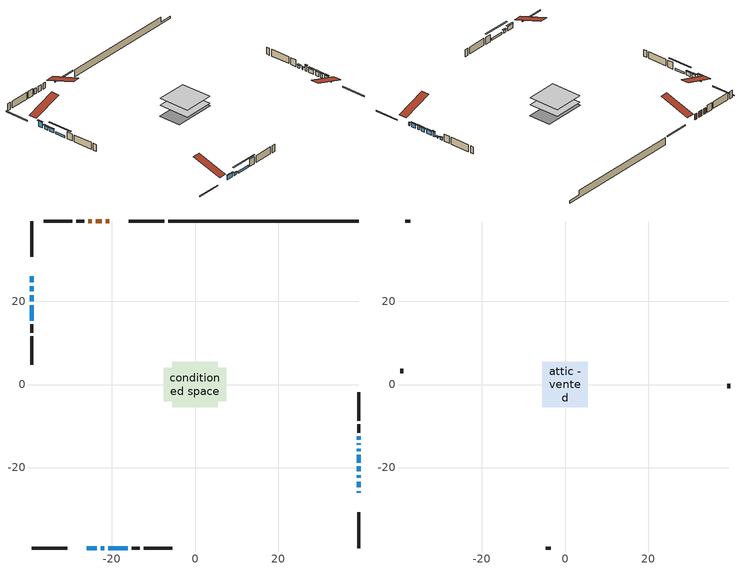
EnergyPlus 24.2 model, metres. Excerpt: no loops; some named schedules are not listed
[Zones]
conditioned space
 floor adiabatic (AdiabaticFloorConstruction): -5.45,-5.45 -5.45,5.45 5.45,5.45 5.45,-5.45 z1.83
 floor foundation (Slab1 construction): -7.49,-3.98 -7.49,3.98 7.49,3.98 7.49,-3.98 z-0.66
 wall outside (RimJoist1 construction): -7.41,39.36 -16.01,39.36 / -39.36,-39.36 -30.76,-39.36 / -39.36,39.36 -39.36,30.76 / 39.36,-39.36 39.36,-30.76 z1.83:2.13
 wall outside (AdiabaticWallConstruction 1): -20.66,39.36 -21.52,39.36 / -22.45,39.36 -23.93,39.36 / -24.86,39.36 -25.72,39.36 z1.83:3.86
 wall outside (AdiabaticWallConstruction): 39.36,-26.11 39.36,-25.7 z1.83:3.05; -39.36,26.11 -39.36,24.58 z1.83:3.86; -39.36,23.65 -39.36,22.43 / -39.36,21.51 -39.36,19.98 z1.83:3.15; -26.11,-39.36 -23.67,-39.36 / 39.36,-24.77 39.36,-23.4 / 39.36,-20.93 39.36,-19.71 / 39.36,-18.79 39.36,-16.95 z1.83:3.35; -22.74,-39.36 -21.82,-39.36 z1.83:2.75; -39.36,19.05 -39.36,15.39 z1.83:2.49; -20.9,-39.36 -16.17,-39.36 z1.83:2.59; 39.36,-22.47 39.36,-21.86 z1.83:3.36; 39.36,-16.03 39.36,-15.42 z1.83:3.66; 39.36,-14.49 39.36,-14.18 z1.83:2.44; 39.36,-13.26 39.36,-12.48 z1.83:2.7
 wall outside (Wall1 construction): -26.64,39.36 -28.6,39.36 / -15.24,-39.36 -13.28,-39.36 / -39.36,14.47 -39.36,12.51 / 39.36,-11.56 39.36,-9.6 z1.83:4.27
 wall outside (Wall2 construction): -29.53,39.36 -36.37,39.36 / -12.35,-39.36 -5.51,-39.36 / -39.36,11.58 -39.36,4.74 / 39.36,-8.67 39.36,-1.83 z1.83:4.27
 wall foundation (FoundationWall1 construction): -6.48,39.36,-0.66 -6.48,39.36,1.83 34.77,39.36,1.83 34.77,39.36,0.14 39.36,39.36,0.14 39.36,39.36,-0.66
 window (WindowConstruction 12): 39.36,-26.11 39.36,-25.7 z1.83:3.05
 window (WindowConstruction 7): -39.36,26.11 -39.36,24.58 z1.83:3.86
 window (WindowConstruction 8): -39.36,23.65 -39.36,22.43 z1.83:3.15
 window (WindowConstruction 9): -39.36,21.51 -39.36,19.98 z1.83:3.15
 window (WindowConstruction 10): -26.11,-39.36 -23.67,-39.36 z1.83:3.35
 window (WindowConstruction 11): -22.74,-39.36 -21.82,-39.36 z1.83:2.74
 window (WindowConstruction 13): -39.36,19.05 -39.36,15.4 z1.83:2.49
 window (WindowConstruction 14): -20.9,-39.36 -16.17,-39.36 z1.83:2.59
 window (WindowConstruction): 39.36,-24.77 39.36,-23.4 z1.83:3.35
 window (WindowConstruction 1): 39.36,-22.47 39.36,-21.86 z1.83:3.35
 window (WindowConstruction 2): 39.36,-20.93 39.36,-19.71 z1.83:3.35
 window (WindowConstruction 3): 39.36,-18.78 39.36,-16.96 z1.83:3.35
 window (WindowConstruction 4): 39.36,-16.03 39.36,-15.42 z1.83:3.66
 window (WindowConstruction 5): 39.36,-14.49 39.36,-14.18 z1.83:2.44
 window (WindowConstruction 6): 39.36,-13.25 39.36,-12.49 z1.83:2.7
 door (Door): -20.67,39.36 -21.52,39.36 z1.83:3.86
 door (Door 1): -22.45,39.36 -23.93,39.36 z1.83:3.86
 door (Door 2): -24.86,39.36 -25.71,39.36 z1.83:3.86
 ceiling adiabatic (AdiabaticFloorConstruction): 5.45,-5.45 5.45,5.45 -5.45,5.45 -5.45,-5.45 z1.83
attic - vented
 floor to conditioned space (Floor1 construction Reversed): -5.46,-5.46 -5.46,5.46 5.46,5.46 5.46,-5.46 z4.27
 wall outside (Wall3 construction): -37.3,39.36 -38.43,39.36 / -4.58,-39.36 -3.45,-39.36 / -39.36,3.81 -39.36,2.68 / 39.36,-0.9 39.36,0.23 z1.83:4.27
 roof outside (Roof1 construction): -19.74,39.36,4.27 -19.74,28.73,7.81 -16.94,28.73,7.81 -16.94,39.36,4.27; -27.04,-39.36,4.27 -27.04,-28.73,7.81 -29.84,-28.73,7.81 -29.84,-39.36,4.27; -39.36,27.04,4.27 -28.73,27.04,7.81 -28.73,29.84,7.81 -39.36,29.84,4.27; 39.36,-27.04,4.27 28.73,-27.04,7.81 28.73,-29.84,7.81 39.36,-29.84,4.27
shading: -39.36,24.38 -39.36,26.31 -39.77,26.31 -39.77,24.38 z4.06; -39.36,22.23 -39.36,23.85 -39.77,23.85 -39.77,22.23 z3.35; -39.36,19.78 -39.36,21.71 -39.77,21.71 -39.77,19.78 z3.35; -23.47,-39.36 -26.31,-39.36 -26.31,-39.77 -23.47,-39.77 z3.56; -21.62,-39.36 -22.94,-39.36 -22.94,-39.77 -21.62,-39.77 z2.95; -39.36,12.76 -39.36,21.69 -39.77,21.69 -39.77,12.76 z5.13; -13.53,-39.36 -23.54,-39.36 -23.54,-39.77 -13.53,-39.77 z5.23; 39.36,-23.2 39.36,-24.97 39.77,-24.97 39.77,-23.2 z3.56; 39.36,-21.66 39.36,-22.67 39.77,-22.67 39.77,-21.66 z3.56; 39.36,-19.51 39.36,-21.13 39.77,-21.13 39.77,-19.51 z3.56; 39.36,-16.75 39.36,-18.99 39.77,-18.99 39.77,-16.75 z3.56; 39.36,-15.22 39.36,-16.23 39.77,-16.23 39.77,-15.22 z3.86; 39.36,-13.98 39.36,-14.69 39.77,-14.69 39.77,-13.98 z2.64; 39.36,-12.28 39.36,-13.46 39.77,-13.46 39.77,-12.28 z2.9
[Building]
Building 1: Terrain=Suburbs
[Site:Location]
Quebec Intl AP_QC: Latitude {deg}=46.8; Longitude {deg}=-71.38; Time Zone {hr}=-5; Elevation {m}=74; Keep Site Location Information=Yes
[Site:GroundTemperature:Shallow]
0.0108218, -2.24938, -2.43038, -1.3578, 2.94801, 7.23376, 10.9493, 13.303, 13.5029, 11.5886, 7.96783, 3.81355
[Site:WaterMainsTemperature]
Calculation Method=Schedule; Temperature Schedule=mains temperature schedule
[Material] Roughness=Rough; Thermal Absorptance=0.9
Name | Thickness {m} | Conductivity {W/m-K} | Density {kg/m3} | Specific Heat {J/kg-K} | Solar Absorptance | Visible Absorptance
asphalt or fiberglass shingles | 0.00635 | 0.162714 | 1121.4 | 1465.45 | 0.4 | 0.4
ceiling loosefill ins | 0.338667 | 0.0480833 | 16.02 | 1046.75 | 0.7 | 0.7
ceiling stud and cavity | 0.1397 | 0.192099 | 65.682 | 1177.47 | 0.7 | 0.7
concrete 4.0 in. | 0.1016 | 1.803125 | 2242.8 | 837.4 | 0.7 | 0.7
concrete 8.0 in. | 0.2032 | 1.803125 | 2242.8 | 837.4 | 0.7 | 0.7
door material | 0.04445 | 0.0451087 | 512.64 | 1214.23 | 0.7 | 0.7
floor covering | 0.0127 | 0.0433444 | 54.468 | 1339.84 | 0.6 | 0.6
floor rigid ins; wall rigid ins 1 | 0.512978 | 0.029427 | 32.04 | 1214.23 | 0.7 | 0.7
floor stud and cavity | 0.1397 | 1.75129 | 37.0049 | 1207.88 | 0.7 | 0.7
furniture material conditioned space 1 | 0.1524 | 0.115458 | 640.8 | 1214.23 | 0.6 | 0.6
gypsum board | 0.0127 | 0.160291 | 801 | 837.4 | 0.6 | 0.6
osb sheathing 0.5 in. | 0.0127 | 0.115458 | 512.64 | 1214.23 | 0.7 | 0.7
osb sheathing 0.75 in. | 0.01905 | 0.115458 | 512.64 | 1214.23 | 0.7 | 0.7
rim joist stud and cavity | 0.0508 | 0.103237 | 50.32683 | 1063.81 | 0.6 | 0.6
wall rigid ins | 0.051816 | 0.029427 | 32.04 | 1214.23 | 0.7 | 0.7
wall stud and cavity | 0.1397 | 0.205543 | 139.0536 | 1170.24 | 0.7 | 0.7
wall stud and cavity 1 | 0.1397 | 0.16529 | 139.0536 | 1170.24 | 0.7 | 0.7
wall stud and cavity 2 | 0.0889 | 6.1454 | 50.32683 | 1063.81 | 0.6 | 0.6
wall stud and cavity 3 | 0.0889 | 0.380278 | 52.3479 | 1209.89 | 0.7 | 0.7
wall stud and cavity 4 | 0.0889 | 0.391764 | 83.0341 | 1211.67 | 0.7 | 0.7
wood siding | 0.0254 | 0.102417 | 544.68 | 1172.36 | 0.4 | 0.4
wood siding 1 | 0.00254 | 0.102417 | 544.68 | 1172.36 | 0.4 | 0.4
wood siding 2; wood siding 3; wood siding 4 | 0.0254 | 0.102417 | 544.68 | 1172.36 | 0.7 | 0.7
[WindowMaterial:SimpleGlazingSystem]
Name | U-Factor {W/m2-K} | Solar Heat Gain Coefficient
WindowMaterial | 2.739635 | 0.47
WindowMaterial 1 | 2.918492 | 0.45
WindowMaterial 10 | 2.44779 | 0.47
WindowMaterial 11 | 3.45279 | 0.45
WindowMaterial 12 | 6.82098 | 0.71
WindowMaterial 13 | 3.96665 | 0.43
WindowMaterial 14 | 3.55216 | 0.44
WindowMaterial 2 | 3.5726 | 0.44
WindowMaterial 3 | 2.57327 | 0.47
WindowMaterial 4 | 2.85717 | 0.45
WindowMaterial 5 | 4.41294 | 0.39
WindowMaterial 6 | 2.99458 | 0.45
WindowMaterial 7 | 3.21432 | 0.45
WindowMaterial 8 | 2.91338 | 0.46
WindowMaterial 9 | 3.35797 | 0.45
[Construction]
AdiabaticFloorConstruction: floor stud and cavity, floor rigid ins, osb sheathing 0.75 in., floor covering
AdiabaticWallConstruction: wood siding 3, wall rigid ins 1, wall stud and cavity 3, gypsum board
AdiabaticWallConstruction 1: wood siding 4, wall rigid ins 1, wall stud and cavity 3, gypsum board
Door; Door 1; Door 2: door material
Floor1 construction Reversed: gypsum board, ceiling stud and cavity, ceiling loosefill ins
FoundationWall1 construction: concrete 8.0 in.
furniture construction conditioned space 1: furniture material conditioned space 1
PartitionWallConstruction: gypsum board, wall stud and cavity 4, gypsum board
RimJoist1 construction: wood siding 2, rim joist stud and cavity
Roof1 construction: asphalt or fiberglass shingles
Slab1 construction: concrete 4.0 in.
Wall1 construction: wood siding, wall rigid ins, osb sheathing 0.5 in., wall stud and cavity, gypsum board
Wall2 construction: wood siding, wall rigid ins, osb sheathing 0.5 in., wall stud and cavity 1, gypsum board
Wall3 construction: wood siding 1, wall stud and cavity 2
WindowConstruction: WindowMaterial
WindowConstruction 1: WindowMaterial 1
WindowConstruction 10: WindowMaterial 10
WindowConstruction 11: WindowMaterial 11
WindowConstruction 12: WindowMaterial 12
WindowConstruction 13: WindowMaterial 13
WindowConstruction 14: WindowMaterial 14
WindowConstruction 2: WindowMaterial 2
WindowConstruction 3: WindowMaterial 3
WindowConstruction 4: WindowMaterial 4
WindowConstruction 5: WindowMaterial 5
WindowConstruction 6: WindowMaterial 6
WindowConstruction 7: WindowMaterial 7
WindowConstruction 8: WindowMaterial 8
WindowConstruction 9: WindowMaterial 9
[Zone] Multiplier=1; Part of Total Floor Area=Yes
Name | Volume {m3}
attic - vented | 68.4437
conditioned space | 614
[Space]
Name | Zone | Volume {m3}
attic - vented 1 | attic - vented | 68.4437
conditioned space 1 | conditioned space | 614
[ZoneInfiltration:EffectiveLeakageArea]
infil attic - vented 1: Zone or Space=attic - vented 1; Schedule=Always On Discrete; Effective Air Leakage Area {cm2}=4394.95; Stack Coefficient=0.000415877; Wind Coefficient=1.37785e-05
[ZoneMixing]
whole house fan mix: Zone or Space=attic - vented; Schedule=Always On Continuous; Design Flow Rate Calculation Method=Flow/Zone; Design Flow Rate {m3/s}=0; Source Zone or Space=conditioned space
[SurfaceProperty:ExposedFoundationPerimeter]
Slab1: Exposed Perimeter Calculation Method=TotalExposedPerimeter; Total Exposed Perimeter {m}=45.843
[InternalMass] Zone or ZoneList=conditioned space; Space or SpaceList=conditioned space 1
Name | Construction | Surface Area {m2}
furniture mass conditioned space 1 | furniture construction conditioned space 1 | 95.2122
partition wall mass | PartitionWallConstruction | 238.03
[Lights]
interior lighting: Zone or ZoneList or Space or SpaceList=conditioned space 1; Schedule=interior lighting schedule; Design Level Calculation Method=LightingLevel; Lighting Level {W}=343.2; Return Air Fraction=0; Fraction Radiant=0.6; Fraction Visible=0.2; Fraction Replaceable=1
[People]
occupants: Zone or ZoneList or Space or SpaceList=conditioned space 1; Number of People Schedule=occupants schedule; Number of People Calculation Method=People; Number of People=3; Fraction Radiant=0.314171; Sensible Heat Fraction=0.56303; Activity Level Schedule=occupants activity schedule; Carbon Dioxide Generation Rate {m3/s-W}=0; Enable ASHRAE 55 Comfort Warnings=No; Mean Radiant Temperature Calculation Type=EnclosureAveraged
[ElectricEquipment] Zone or ZoneList or Space or SpaceList=conditioned space 1; Design Level Calculation Method=EquipmentLevel
Name | Schedule | Design Level {W} | Fraction Latent | Fraction Radiant | Fraction Lost
clothes dryer | clothes dryer schedule | 140.772 | 0.015 | 0.081 | 0.85
clothes washer | clothes washer schedule | 32.1985 | 0.03 | 0.162 | 0.7
cooking range | cooking range schedule | 215.147 | 0.08 | 0.432 | 0.2
dishwasher | dishwasher schedule | 66.8632 | 0.3 | 0.18 | 0.4
fridge | fridge schedule | 72.9452 | 0 | 0.6 | 0
mech vent house fan | mech vent house fan schedule | 0 | 0 | 0 | 1
mech vent house fan cfis | mech vent house fan cfis schedule | 0 | 0 | 0 | 0
mech vent range fan 0 | mech vent range fan 0 schedule | 57 | 0 | 0 | 1
misc plug loads | misc plug loads schedule | 494.7 | 0.045 | 0.513 | 0.1
whole house fan | Always On Discrete | 0 | 0 | 0 | 1
[OtherEquipment] Zone or ZoneList or Space or SpaceList=conditioned space 1; Design Level Calculation Method=EquipmentLevel
Name | Fuel Type | Schedule | Design Level {W} | Fraction Latent | Fraction Radiant | Fraction Lost
clothes dryer 1 | Electricity | clothes dryer schedule | 0 | 0.015 | 0.081 | 0.85
cooking range 1 | Electricity | cooking range schedule | 0 | 0.08 | 0.432 | 0.2
general water use latent | None | general water use schedule | 62.594 | 1 | 0 | 0
general water use sensible | None | general water use schedule | -61.6891 | 0 | 0.6 | 0
mech vent house fan latent load | None | Always On Discrete | 0 | 1 | 0 | 0
mech vent house fan sensible load | None | Always On Discrete | 0 | 0 | 0 | 0
water heater energy adjustment1 | Electricity | Always On Discrete | 0.01 | 0 | 0 | 1
[ZoneInfiltration:DesignFlowRate] Zone or ZoneList or Space or SpaceList=conditioned space 1; Schedule=Always On Discrete; Design Flow Rate Calculation Method=Flow/Zone; Design Flow Rate {m3/s}=0
infil flow; natural vent flow; whole house fan flow
[Foundation:Kiva]
Foundation Kiva 1: Initial Indoor Air Temperature {C}=18; Wall Height Above Grade {m}=1.82999; Wall Depth Below Slab {m}=0.2032
[Foundation:Kiva:Settings]
Soil Conductivity {W/m-K}=0.849921; Soil Density {kg/m3}=1842.3; Soil Specific Heat {J/kg-K}=418.7; Ground Solar Absorptivity=0.9; Ground Thermal Absorptivity=0.9; Ground Surface Roughness {m}=0.03; Far-Field Width {m}=40; Deep-Ground Boundary Condition=ZeroFlux; Deep-Ground Depth {m}=40; Minimum Cell Dimension {m}=0.2; Maximum Cell Growth Coefficient=3; Simulation Timestep=Timestep
[Exterior:Lights]
exterior lighting: Schedule=exterior lighting schedule; Design Level {W}=75.6
[Schedule:Constant]
Name | Hourly Value
Always On Continuous; mech vent house fan schedule; mech vent house fan cfis schedule; Always On Discrete | 1
occupants activity schedule | 117.228
fridge schedule | 0
[Schedule:Week:Daily]
interior lighting schedule Week Rule - Jan1-Jan27: interior lighting schedule day, interior lighting schedule day, interior lighting schedule day, interior lighting schedule day, interior lighting schedule day, interior lighting schedule day, interior lighting schedule day, interior lighting schedule default day, interior lighting schedule default day, interior lighting schedule default day, interior lighting schedule default day, interior lighting schedule default day
interior lighting schedule Week Rule - Jan28-Feb3: interior lighting schedule day, interior lighting schedule day, interior lighting schedule day, interior lighting schedule day, interior lighting schedule day 1, interior lighting schedule day 1, interior lighting schedule day 1, interior lighting schedule default day, interior lighting schedule default day, interior lighting schedule default day, interior lighting schedule default day, interior lighting schedule default day
interior lighting schedule Week Rule - Feb4-Feb24: interior lighting schedule day 1, interior lighting schedule day 1, interior lighting schedule day 1, interior lighting schedule day 1, interior lighting schedule day 1, interior lighting schedule day 1, interior lighting schedule day 1, interior lighting schedule default day, interior lighting schedule default day, interior lighting schedule default day, interior lighting schedule default day, interior lighting schedule default day
interior lighting schedule Week Rule - Feb25-Mar3: interior lighting schedule day 1, interior lighting schedule day 1, interior lighting schedule day 1, interior lighting schedule day 1, interior lighting schedule day 2, interior lighting schedule day 2, interior lighting schedule day 2, interior lighting schedule default day, interior lighting schedule default day, interior lighting schedule default day, interior lighting schedule default day, interior lighting schedule default day
interior lighting schedule Week Rule - Mar4-Mar31: interior lighting schedule day 2, interior lighting schedule day 2, interior lighting schedule day 2, interior lighting schedule day 2, interior lighting schedule day 2, interior lighting schedule day 2, interior lighting schedule day 2, interior lighting schedule default day, interior lighting schedule default day, interior lighting schedule default day, interior lighting schedule default day, interior lighting schedule default day
interior lighting schedule Week Rule - Apr1-Apr28: interior lighting schedule day 3, interior lighting schedule day 3, interior lighting schedule day 3, interior lighting schedule day 3, interior lighting schedule day 3, interior lighting schedule day 3, interior lighting schedule day 3, interior lighting schedule default day, interior lighting schedule default day, interior lighting schedule default day, interior lighting schedule default day, interior lighting schedule default day
interior lighting schedule Week Rule - Apr29-May5: interior lighting schedule day 3, interior lighting schedule day 3, interior lighting schedule day 4, interior lighting schedule day 4, interior lighting schedule day 4, interior lighting schedule day 4, interior lighting schedule day 4, interior lighting schedule default day, interior lighting schedule default day, interior lighting schedule default day, interior lighting schedule default day, interior lighting schedule default day
interior lighting schedule Week Rule - May6-May26: interior lighting schedule day 4, interior lighting schedule day 4, interior lighting schedule day 4, interior lighting schedule day 4, interior lighting schedule day 4, interior lighting schedule day 4, interior lighting schedule day 4, interior lighting schedule default day, interior lighting schedule default day, interior lighting schedule default day, interior lighting schedule default day, interior lighting schedule default day
interior lighting schedule Week Rule - May27-Jun2: interior lighting schedule day 4, interior lighting schedule day 4, interior lighting schedule day 4, interior lighting schedule day 4, interior lighting schedule day 4, interior lighting schedule day 5, interior lighting schedule day 5, interior lighting schedule default day, interior lighting schedule default day, interior lighting schedule default day, interior lighting schedule default day, interior lighting schedule default day
interior lighting schedule Week Rule - Jun3-Jun30: interior lighting schedule day 5, interior lighting schedule day 5, interior lighting schedule day 5, interior lighting schedule day 5, interior lighting schedule day 5, interior lighting schedule day 5, interior lighting schedule day 5, interior lighting schedule default day, interior lighting schedule default day, interior lighting schedule default day, interior lighting schedule default day, interior lighting schedule default day
interior lighting schedule Week Rule - Jul1-Jul28: interior lighting schedule day 6, interior lighting schedule day 6, interior lighting schedule day 6, interior lighting schedule day 6, interior lighting schedule day 6, interior lighting schedule day 6, interior lighting schedule day 6, interior lighting schedule default day, interior lighting schedule default day, interior lighting schedule default day, interior lighting schedule default day, interior lighting schedule default day
interior lighting schedule Week Rule - Jul29-Aug4: interior lighting schedule day 6, interior lighting schedule day 6, interior lighting schedule day 6, interior lighting schedule day 7, interior lighting schedule day 7, interior lighting schedule day 7, interior lighting schedule day 7, interior lighting schedule default day, interior lighting schedule default day, interior lighting schedule default day, interior lighting schedule default day, interior lighting schedule default day
interior lighting schedule Week Rule - Aug5-Aug25: interior lighting schedule day 7, interior lighting schedule day 7, interior lighting schedule day 7, interior lighting schedule day 7, interior lighting schedule day 7, interior lighting schedule day 7, interior lighting schedule day 7, interior lighting schedule default day, interior lighting schedule default day, interior lighting schedule default day, interior lighting schedule default day, interior lighting schedule default day
interior lighting schedule Week Rule - Aug26-Sep1: interior lighting schedule day 7, interior lighting schedule day 7, interior lighting schedule day 7, interior lighting schedule day 7, interior lighting schedule day 7, interior lighting schedule day 7, interior lighting schedule day 8, interior lighting schedule default day, interior lighting schedule default day, interior lighting schedule default day, interior lighting schedule default day, interior lighting schedule default day
interior lighting schedule Week Rule - Sep2-Sep29: interior lighting schedule day 8, interior lighting schedule day 8, interior lighting schedule day 8, interior lighting schedule day 8, interior lighting schedule day 8, interior lighting schedule day 8, interior lighting schedule day 8, interior lighting schedule default day, interior lighting schedule default day, interior lighting schedule default day, interior lighting schedule default day, interior lighting schedule default day
interior lighting schedule Week Rule - Sep30-Oct6: interior lighting schedule day 8, interior lighting schedule day 9, interior lighting schedule day 9, interior lighting schedule day 9, interior lighting schedule day 9, interior lighting schedule day 9, interior lighting schedule day 9, interior lighting schedule default day, interior lighting schedule default day, interior lighting schedule default day, interior lighting schedule default day, interior lighting schedule default day
interior lighting schedule Week Rule - Oct7-Oct27: interior lighting schedule day 9, interior lighting schedule day 9, interior lighting schedule day 9, interior lighting schedule day 9, interior lighting schedule day 9, interior lighting schedule day 9, interior lighting schedule day 9, interior lighting schedule default day, interior lighting schedule default day, interior lighting schedule default day, interior lighting schedule default day, interior lighting schedule default day
interior lighting schedule Week Rule - Oct28-Nov3: interior lighting schedule day 9, interior lighting schedule day 9, interior lighting schedule day 9, interior lighting schedule day 9, interior lighting schedule day 10, interior lighting schedule day 10, interior lighting schedule day 10, interior lighting schedule default day, interior lighting schedule default day, interior lighting schedule default day, interior lighting schedule default day, interior lighting schedule default day
interior lighting schedule Week Rule - Nov4-Nov24: interior lighting schedule day 10, interior lighting schedule day 10, interior lighting schedule day 10, interior lighting schedule day 10, interior lighting schedule day 10, interior lighting schedule day 10, interior lighting schedule day 10, interior lighting schedule default day, interior lighting schedule default day, interior lighting schedule default day, interior lighting schedule default day, interior lighting schedule default day
interior lighting schedule Week Rule - Nov25-Dec1: interior lighting schedule day 10, interior lighting schedule day 10, interior lighting schedule day 10, interior lighting schedule day 10, interior lighting schedule day 10, interior lighting schedule day 10, interior lighting schedule day 11, interior lighting schedule default day, interior lighting schedule default day, interior lighting schedule default day, interior lighting schedule default day, interior lighting schedule default day
interior lighting schedule Week Rule - Dec2-Dec31: interior lighting schedule day 11, interior lighting schedule day 11, interior lighting schedule day 11, interior lighting schedule day 11, interior lighting schedule day 11, interior lighting schedule day 11, interior lighting schedule day 11, interior lighting schedule default day, interior lighting schedule default day, interior lighting schedule default day, interior lighting schedule default day, interior lighting schedule default day
occupants schedule Week Rule - Jan1-Dec31: occupants schedule day, occupants schedule day, occupants schedule day, occupants schedule day, occupants schedule day, occupants schedule day, occupants schedule day, occupants schedule default day, occupants schedule default day, occupants schedule default day, occupants schedule default day, occupants schedule default day
clothes dryer schedule Week Rule - Jan1-Dec31: clothes dryer schedule day, clothes dryer schedule day, clothes dryer schedule day, clothes dryer schedule day, clothes dryer schedule day, clothes dryer schedule day, clothes dryer schedule day, clothes dryer schedule default day, clothes dryer schedule default day, clothes dryer schedule default day, clothes dryer schedule default day, clothes dryer schedule default day
clothes washer schedule Week Rule - Jan1-Dec31: clothes washer schedule day, clothes washer schedule day, clothes washer schedule day, clothes washer schedule day, clothes washer schedule day, clothes washer schedule day, clothes washer schedule day, clothes washer schedule default day, clothes washer schedule default day, clothes washer schedule default day, clothes washer schedule default day, clothes washer schedule default day
cooking range schedule Week Rule - Jan1-Dec31: cooking range schedule day, cooking range schedule day, cooking range schedule day, cooking range schedule day, cooking range schedule day, cooking range schedule day, cooking range schedule day, cooking range schedule default day, cooking range schedule default day, cooking range schedule default day, cooking range schedule default day, cooking range schedule default day
dishwasher schedule Week Rule - Jan1-Dec31: dishwasher schedule day, dishwasher schedule day, dishwasher schedule day, dishwasher schedule day, dishwasher schedule day, dishwasher schedule day, dishwasher schedule day, dishwasher schedule default day, dishwasher schedule default day, dishwasher schedule default day, dishwasher schedule default day, dishwasher schedule default day
mech vent range fan 0 schedule Week Rule - Jan1-Dec31: mech vent range fan 0 schedule day, mech vent range fan 0 schedule day, mech vent range fan 0 schedule day, mech vent range fan 0 schedule day, mech vent range fan 0 schedule day, mech vent range fan 0 schedule day, mech vent range fan 0 schedule day, mech vent range fan 0 schedule default day, mech vent range fan 0 schedule default day, mech vent range fan 0 schedule default day, mech vent range fan 0 schedule default day, mech vent range fan 0 schedule default day
misc plug loads schedule Week Rule - Jan1-Dec31: misc plug loads schedule day, misc plug loads schedule day, misc plug loads schedule day, misc plug loads schedule day, misc plug loads schedule day, misc plug loads schedule day, misc plug loads schedule day, misc plug loads schedule default day, misc plug loads schedule default day, misc plug loads schedule default day, misc plug loads schedule default day, misc plug loads schedule default day
general water use schedule Week Rule - Jan1-Dec31: general water use schedule day, general water use schedule day, general water use schedule day, general water use schedule day, general water use schedule day, general water use schedule day, general water use schedule day, general water use schedule default day, general water use schedule default day, general water use schedule default day, general water use schedule default day, general water use schedule default day
exterior lighting schedule Week Rule - Jan1-Jan27: exterior lighting schedule day, exterior lighting schedule day, exterior lighting schedule day, exterior lighting schedule day, exterior lighting schedule day, exterior lighting schedule day, exterior lighting schedule day, exterior lighting schedule default day, exterior lighting schedule default day, exterior lighting schedule default day, exterior lighting schedule default day, exterior lighting schedule default day
exterior lighting schedule Week Rule - Jan28-Feb3: exterior lighting schedule day, exterior lighting schedule day, exterior lighting schedule day, exterior lighting schedule day, exterior lighting schedule day 1, exterior lighting schedule day 1, exterior lighting schedule day 1, exterior lighting schedule default day, exterior lighting schedule default day, exterior lighting schedule default day, exterior lighting schedule default day, exterior lighting schedule default day
exterior lighting schedule Week Rule - Feb4-Feb24: exterior lighting schedule day 1, exterior lighting schedule day 1, exterior lighting schedule day 1, exterior lighting schedule day 1, exterior lighting schedule day 1, exterior lighting schedule day 1, exterior lighting schedule day 1, exterior lighting schedule default day, exterior lighting schedule default day, exterior lighting schedule default day, exterior lighting schedule default day, exterior lighting schedule default day
exterior lighting schedule Week Rule - Feb25-Mar3: exterior lighting schedule day 1, exterior lighting schedule day 1, exterior lighting schedule day 1, exterior lighting schedule day 1, exterior lighting schedule day 2, exterior lighting schedule day 2, exterior lighting schedule day 2, exterior lighting schedule default day, exterior lighting schedule default day, exterior lighting schedule default day, exterior lighting schedule default day, exterior lighting schedule default day
exterior lighting schedule Week Rule - Mar4-Mar31: exterior lighting schedule day 2, exterior lighting schedule day 2, exterior lighting schedule day 2, exterior lighting schedule day 2, exterior lighting schedule day 2, exterior lighting schedule day 2, exterior lighting schedule day 2, exterior lighting schedule default day, exterior lighting schedule default day, exterior lighting schedule default day, exterior lighting schedule default day, exterior lighting schedule default day
exterior lighting schedule Week Rule - Apr1-Apr28: exterior lighting schedule day 3, exterior lighting schedule day 3, exterior lighting schedule day 3, exterior lighting schedule day 3, exterior lighting schedule day 3, exterior lighting schedule day 3, exterior lighting schedule day 3, exterior lighting schedule default day, exterior lighting schedule default day, exterior lighting schedule default day, exterior lighting schedule default day, exterior lighting schedule default day
exterior lighting schedule Week Rule - Apr29-May5: exterior lighting schedule day 3, exterior lighting schedule day 3, exterior lighting schedule day 4, exterior lighting schedule day 4, exterior lighting schedule day 4, exterior lighting schedule day 4, exterior lighting schedule day 4, exterior lighting schedule default day, exterior lighting schedule default day, exterior lighting schedule default day, exterior lighting schedule default day, exterior lighting schedule default day
exterior lighting schedule Week Rule - May6-May26: exterior lighting schedule day 4, exterior lighting schedule day 4, exterior lighting schedule day 4, exterior lighting schedule day 4, exterior lighting schedule day 4, exterior lighting schedule day 4, exterior lighting schedule day 4, exterior lighting schedule default day, exterior lighting schedule default day, exterior lighting schedule default day, exterior lighting schedule default day, exterior lighting schedule default day
exterior lighting schedule Week Rule - May27-Jun2: exterior lighting schedule day 4, exterior lighting schedule day 4, exterior lighting schedule day 4, exterior lighting schedule day 4, exterior lighting schedule day 4, exterior lighting schedule day 5, exterior lighting schedule day 5, exterior lighting schedule default day, exterior lighting schedule default day, exterior lighting schedule default day, exterior lighting schedule default day, exterior lighting schedule default day
exterior lighting schedule Week Rule - Jun3-Jun30: exterior lighting schedule day 5, exterior lighting schedule day 5, exterior lighting schedule day 5, exterior lighting schedule day 5, exterior lighting schedule day 5, exterior lighting schedule day 5, exterior lighting schedule day 5, exterior lighting schedule default day, exterior lighting schedule default day, exterior lighting schedule default day, exterior lighting schedule default day, exterior lighting schedule default day
exterior lighting schedule Week Rule - Jul1-Jul28: exterior lighting schedule day 6, exterior lighting schedule day 6, exterior lighting schedule day 6, exterior lighting schedule day 6, exterior lighting schedule day 6, exterior lighting schedule day 6, exterior lighting schedule day 6, exterior lighting schedule default day, exterior lighting schedule default day, exterior lighting schedule default day, exterior lighting schedule default day, exterior lighting schedule default day
exterior lighting schedule Week Rule - Jul29-Aug4: exterior lighting schedule day 6, exterior lighting schedule day 6, exterior lighting schedule day 6, exterior lighting schedule day 7, exterior lighting schedule day 7, exterior lighting schedule day 7, exterior lighting schedule day 7, exterior lighting schedule default day, exterior lighting schedule default day, exterior lighting schedule default day, exterior lighting schedule default day, exterior lighting schedule default day
exterior lighting schedule Week Rule - Aug5-Aug25: exterior lighting schedule day 7, exterior lighting schedule day 7, exterior lighting schedule day 7, exterior lighting schedule day 7, exterior lighting schedule day 7, exterior lighting schedule day 7, exterior lighting schedule day 7, exterior lighting schedule default day, exterior lighting schedule default day, exterior lighting schedule default day, exterior lighting schedule default day, exterior lighting schedule default day
exterior lighting schedule Week Rule - Aug26-Sep1: exterior lighting schedule day 7, exterior lighting schedule day 7, exterior lighting schedule day 7, exterior lighting schedule day 7, exterior lighting schedule day 7, exterior lighting schedule day 7, exterior lighting schedule day 8, exterior lighting schedule default day, exterior lighting schedule default day, exterior lighting schedule default day, exterior lighting schedule default day, exterior lighting schedule default day
exterior lighting schedule Week Rule - Sep2-Sep29: exterior lighting schedule day 8, exterior lighting schedule day 8, exterior lighting schedule day 8, exterior lighting schedule day 8, exterior lighting schedule day 8, exterior lighting schedule day 8, exterior lighting schedule day 8, exterior lighting schedule default day, exterior lighting schedule default day, exterior lighting schedule default day, exterior lighting schedule default day, exterior lighting schedule default day
exterior lighting schedule Week Rule - Sep30-Oct6: exterior lighting schedule day 8, exterior lighting schedule day 9, exterior lighting schedule day 9, exterior lighting schedule day 9, exterior lighting schedule day 9, exterior lighting schedule day 9, exterior lighting schedule day 9, exterior lighting schedule default day, exterior lighting schedule default day, exterior lighting schedule default day, exterior lighting schedule default day, exterior lighting schedule default day
exterior lighting schedule Week Rule - Oct7-Oct27: exterior lighting schedule day 9, exterior lighting schedule day 9, exterior lighting schedule day 9, exterior lighting schedule day 9, exterior lighting schedule day 9, exterior lighting schedule day 9, exterior lighting schedule day 9, exterior lighting schedule default day, exterior lighting schedule default day, exterior lighting schedule default day, exterior lighting schedule default day, exterior lighting schedule default day
exterior lighting schedule Week Rule - Oct28-Nov3: exterior lighting schedule day 9, exterior lighting schedule day 9, exterior lighting schedule day 9, exterior lighting schedule day 9, exterior lighting schedule day 10, exterior lighting schedule day 10, exterior lighting schedule day 10, exterior lighting schedule default day, exterior lighting schedule default day, exterior lighting schedule default day, exterior lighting schedule default day, exterior lighting schedule default day
[Schedule:Year]
interior lighting schedule: interior lighting schedule Week Rule - Jan1-Jan27, 1, 1, 1, 27, interior lighting schedule Week Rule - Jan28-Feb3, 1, 28, 2, 3, interior lighting schedule Week Rule - Feb4-Feb24, 2, 4, 2, 24, interior lighting schedule Week Rule - Feb25-Mar3, 2, 25, 3, 3, interior lighting schedule Week Rule - Mar4-Mar31, 3, 4, 3, 31, interior lighting schedule Week Rule - Apr1-Apr28, 4, 1, 4, 28, interior lighting schedule Week Rule - Apr29-May5, 4, 29, 5, 5, interior lighting schedule Week Rule - May6-May26, 5, 6, 5, 26, interior lighting schedule Week Rule - May27-Jun2, 5, 27, 6, 2, interior lighting schedule Week Rule - Jun3-Jun30, 6, 3, 6, 30, interior lighting schedule Week Rule - Jul1-Jul28, 7, 1, 7, 28, interior lighting schedule Week Rule - Jul29-Aug4, 7, 29, 8, 4, interior lighting schedule Week Rule - Aug5-Aug25, 8, 5, 8, 25, interior lighting schedule Week Rule - Aug26-Sep1, 8, 26, 9, 1, interior lighting schedule Week Rule - Sep2-Sep29, 9, 2, 9, 29, interior lighting schedule Week Rule - Sep30-Oct6, 9, 30, 10, 6, interior lighting schedule Week Rule - Oct7-Oct27, 10, 7, 10, 27, interior lighting schedule Week Rule - Oct28-Nov3, 10, 28, 11, 3, interior lighting schedule Week Rule - Nov4-Nov24, 11, 4, 11, 24, interior lighting schedule Week Rule - Nov25-Dec1, 11, 25, 12, 1, interior lighting schedule Week Rule - Dec2-Dec31, 12, 2, 12, 31
occupants schedule: occupants schedule Week Rule - Jan1-Dec31, 1, 1, 12, 31
clothes dryer schedule: clothes dryer schedule Week Rule - Jan1-Dec31, 1, 1, 12, 31
clothes washer schedule: clothes washer schedule Week Rule - Jan1-Dec31, 1, 1, 12, 31
cooking range schedule: cooking range schedule Week Rule - Jan1-Dec31, 1, 1, 12, 31
dishwasher schedule: dishwasher schedule Week Rule - Jan1-Dec31, 1, 1, 12, 31
mech vent range fan 0 schedule: mech vent range fan 0 schedule Week Rule - Jan1-Dec31, 1, 1, 12, 31
misc plug loads schedule: misc plug loads schedule Week Rule - Jan1-Dec31, 1, 1, 12, 31
general water use schedule: general water use schedule Week Rule - Jan1-Dec31, 1, 1, 12, 31
exterior lighting schedule: exterior lighting schedule Week Rule - Jan1-Jan27, 1, 1, 1, 27, exterior lighting schedule Week Rule - Jan28-Feb3, 1, 28, 2, 3, exterior lighting schedule Week Rule - Feb4-Feb24, 2, 4, 2, 24, exterior lighting schedule Week Rule - Feb25-Mar3, 2, 25, 3, 3, exterior lighting schedule Week Rule - Mar4-Mar31, 3, 4, 3, 31, exterior lighting schedule Week Rule - Apr1-Apr28, 4, 1, 4, 28, exterior lighting schedule Week Rule - Apr29-May5, 4, 29, 5, 5, exterior lighting schedule Week Rule - May6-May26, 5, 6, 5, 26, exterior lighting schedule Week Rule - May27-Jun2, 5, 27, 6, 2, exterior lighting schedule Week Rule - Jun3-Jun30, 6, 3, 6, 30, exterior lighting schedule Week Rule - Jul1-Jul28, 7, 1, 7, 28, exterior lighting schedule Week Rule - Jul29-Aug4, 7, 29, 8, 4, exterior lighting schedule Week Rule - Aug5-Aug25, 8, 5, 8, 25, exterior lighting schedule Week Rule - Aug26-Sep1, 8, 26, 9, 1, exterior lighting schedule Week Rule - Sep2-Sep29, 9, 2, 9, 29, exterior lighting schedule Week Rule - Sep30-Oct6, 9, 30, 10, 6, exterior lighting schedule Week Rule - Oct7-Oct27, 10, 7, 10, 27, exterior lighting schedule Week Rule - Oct28-Nov3, 10, 28, 11, 3, exterior lighting schedule Week Rule - Nov4-Nov24, 11, 4, 11, 24, exterior lighting schedule Week Rule - Nov25-Dec1, 11, 25, 12, 1, exterior lighting schedule Week Rule - Dec2-Dec31, 12, 2, 12, 31
[Schedule:Compact]
mains temperature schedule: Through: 01/01, For: AllDays, Until: 24:00, 5.175, Through: 01/02, For: AllDays, Until: 24:00, 5.10167, Through: 01/03, For: AllDays, Until: 24:00, 5.02889, Through: 01/04, For: AllDays, Until: 24:00, 4.95778, Through: 01/05, For: AllDays, Until: 24:00, 4.88778, Through: 01/06, For: AllDays, Until: 24:00, 4.81833, Through: 01/07, For: AllDays, Until: 24:00, 4.75056, Through: 01/08, For: AllDays, Until: 24:00, 4.68389, Through: 01/09, For: AllDays, Until: 24:00, 4.61833, Through: 01/10, For: AllDays, Until: 24:00, 4.55389, Through: 01/11, For: AllDays, Until: 24:00, 4.49056, Through: 01/12, For: AllDays, Until: 24:00, 4.42889, Through: 01/13, For: AllDays, Until: 24:00, 4.36778, Through: 01/14, For: AllDays, Until: 24:00, 4.30889, Through: 01/15, For: AllDays, Until: 24:00, 4.25056, Through: 01/16, For: AllDays, Until: 24:00, 4.19389, Through: 01/17, For: AllDays, Until: 24:00, 4.13833, Through: 01/18, For: AllDays, Until: 24:00, 4.08444, Through: 01/19, For: AllDays, Until: 24:00, 4.03167, Through: 01/20, For: AllDays, Until: 24:00, 3.98056, Through: 01/21, For: AllDays, Until: 24:00, 3.93056, Through: 01/22, For: AllDays, Until: 24:00, 3.88222, Through: 01/23, For: AllDays, Until: 24:00, 3.835, Through: 01/24, For: AllDays, Until: 24:00, 3.78944, Through: 01/25, For: AllDays, Until: 24:00, 3.74556, Through: 01/26, For: AllDays, Until: 24:00, 3.70278, Through: 01/27, For: AllDays, Until: 24:00, 3.66167, Through: 01/28, For: AllDays, Until: 24:00, 3.62167, Through: 01/29, For: AllDays, Until: 24:00, 3.58389, Through: 01/30, For: AllDays, Until: 24:00, 3.54722, Through: 01/31, For: AllDays, Until: 24:00, 3.51167, Through: 02/01, For: AllDays, Until: 24:00, 3.47833, Through: 02/02, For: AllDays, Until: 24:00, 3.44611, Through: 02/03, For: AllDays, Until: 24:00, 3.41556, Through: 02/04, For: AllDays, Until: 24:00, 3.38667, Through: 02/05, For: AllDays, Until: 24:00, 3.35944, Through: 02/06, For: AllDays, Until: 24:00, 3.33389, Through: 02/07, For: AllDays, Until: 24:00, 3.30944, Through: 02/08, For: AllDays, Until: 24:00, 3.28667, Through: 02/09, For: AllDays, Until: 24:00, 3.26611, Through: 02/10, For: AllDays, Until: 24:00, 3.24667, Through: 02/11, For: AllDays, Until: 24:00, 3.22889, Through: 02/12, For: AllDays, Until: 24:00, 3.21278, Through: 02/13, For: AllDays, Until: 24:00, 3.19833, Through: 02/14, For: AllDays, Until: 24:00, 3.18556, Through: 02/15, For: AllDays, Until: 24:00, 3.17389, Through: 02/16, For: AllDays, Until: 24:00, 3.16444, Through: 02/17, For: AllDays, Until: 24:00, 3.15667, Through: 02/18, For: AllDays, Until: 24:00, 3.15056, Through: 02/19, For: AllDays, Until: 24:00, 3.14556, Through: 02/20, For: AllDays, Until: 24:00, 3.14278, Through: 02/21, For: AllDays, Until: 24:00, 3.14111, Through: 02/22, For: AllDays, Until: 24:00, 3.14167, Through: 02/23, For: AllDays, Until: 24:00, 3.14333, Through: 02/24, For: AllDays, Until: 24:00, 3.14722, Through: 02/25, For: AllDays, Until: 24:00, 3.15222, Through: 02/26, For: AllDays, Until: 24:00, 3.15944, Through: 02/27, For: AllDays, Until: 24:00, 3.16778, Through: 02/28, For: AllDays, Until: 24:00, 3.17778, Through: 03/01, For: AllDays, Until: 24:00, 3.18944, Through: 03/02, For: AllDays, Until: 24:00, 3.20333, Through: 03/03, For: AllDays, Until: 24:00, 3.21833, Through: 03/04, For: AllDays, Until: 24:00, 3.235, Through: 03/05, For: AllDays, Until: 24:00, 3.25333, Through: 03/06, For: AllDays, Until: 24:00, 3.27333, Through: 03/07, For: AllDays, Until: 24:00, 3.29444, Through: 03/08, For: AllDays, Until: 24:00, 3.31778, Through: 03/09, For: AllDays, Until: 24:00, 3.34222, Through: 03/10, For: AllDays, Until: 24:00, 3.36889, Through: 03/11, For: AllDays, Until: 24:00, 3.39667, Through: 03/12, For: AllDays, Until: 24:00, 3.42611, Through: 03/13, For: AllDays, Until: 24:00, 3.45722, Through: 03/14, For: AllDays, Until: 24:00, 3.49, Through: 03/15, For: AllDays, Until: 24:00, 3.52389, Through: 03/16, For: AllDays, Until: 24:00, 3.55944, Through: 03/17, For: AllDays, Until: 24:00, 3.59667, Through: 03/18, For: AllDays, Until: 24:00, 3.63556, Through: 03/19, For: AllDays, Until: 24:00, 3.67556, Through: 03/20, For: AllDays, Until: 24:00, 3.71722, Through: 03/21, For: AllDays, Until: 24:00, 3.76056, Through: 03/22, For: AllDays, Until: 24:00, 3.80556, Through: 03/23, For: AllDays, Until: 24:00, 3.85111, Through: 03/24, For: AllDays, Until: 24:00, 3.89889, Through: 03/25, For: AllDays, Until: 24:00, 3.94778, Through: 03/26, For: AllDays, Until: 24:00, 3.99833, Through: 03/27, For: AllDays, Until: 24:00, 4.05, Through: 03/28, For: AllDays, Until: 24:00, 4.10333, Through: 03/29, For: AllDays, Until: 24:00, 4.15778, Through: 03/30, For: AllDays, Until: 24:00, 4.21333, Through: 03/31, For: AllDays, Until: 24:00, 4.27056, Through: 04/01, For: AllDays, Until: 24:00, 4.32944, Through: 04/02, For: AllDays, Until: 24:00, 4.38889, Through: 04/03, For: AllDays, Until: 24:00, 4.45, Through: 04/04, For: AllDays, Until: 24:00, 4.51222, Through: 04/05, For: AllDays, Until: 24:00, 4.57611, Through: 04/06, For: AllDays, Until: 24:00, 4.64056, Through: 04/07, For: AllDays, Until: 24:00, 4.70667, Through: 04/08, For: AllDays, Until: 24:00, 4.77389, Through: 04/09, For: AllDays, Until: 24:00, 4.84222, Through: 04/10, For: AllDays, Until: 24:00, 4.91167, Through: 04/11, For: AllDays, Until: 24:00, 4.98278, Through: 04/12, For: AllDays, Until: 24:00, 5.05444, Through: 04/13, For: AllDays, Until: 24:00, 5.12722, Through: 04/14, For: AllDays, Until: 24:00, 5.20111, Through: 04/15, For: AllDays, Until: 24:00, 5.27611, Through: 04/16, For: AllDays, Until: 24:00, 5.35167, Through: 04/17, For: AllDays, Until: 24:00, 5.42889, Through: 04/18, For: AllDays, Until: 24:00, 5.50667, Through: 04/19, For: AllDays, Until: 24:00, 5.58556, Through: 04/20, For: AllDays, Until: 24:00, 5.665, Through: 04/21, For: AllDays, Until: 24:00, 5.74611, Through: 04/22, For: AllDays, Until: 24:00, 5.82722, Through: 04/23, For: AllDays, Until: 24:00, 5.91, Through: 04/24, For: AllDays, Until: 24:00, 5.99278, Through: 04/25, For: AllDays, Until: 24:00, 6.07722, Through: 04/26, For: AllDays, Until: 24:00, 6.16167, Through: 04/27, For: AllDays, Until: 24:00, 6.24722, Through: 04/28, For: AllDays, Until: 24:00, 6.33389, Through: 04/29, For: AllDays, Until: 24:00, 6.42056, Through: 04/30, For: AllDays, Until: 24:00, 6.50833, Through: 05/01, For: AllDays, Until: 24:00, 6.59667, Through: 05/02, For: AllDays, Until: 24:00, 6.68556, Through: 05/03, For: AllDays, Until: 24:00, 6.775, Through: 05/04, For: AllDays, Until: 24:00, 6.86556, Through: 05/05, For: AllDays, Until: 24:00, 6.95611, Through: 05/06, For: AllDays, Until: 24:00, 7.04722, Through: 05/07, For: AllDays, Until: 24:00, 7.13889, Through: 05/08, For: AllDays, Until: 24:00, 7.23111, Through: 05/09, For: AllDays, Until: 24:00, 7.32333, Through: 05/10, For: AllDays, Until: 24:00, 7.41667, Through: 05/11, For: AllDays, Until: 24:00, 7.51, Through: 05/12, For: AllDays, Until: 24:00, 7.60389, Through: 05/13, For: AllDays, Until: 24:00, 7.69778, Through: 05/14, For: AllDays, Until: 24:00, 7.79222, Through: 05/15, For: AllDays, Until: 24:00, 7.88667, Through: 05/16, For: AllDays, Until: 24:00, 7.98167, Through: 05/17, For: AllDays, Until: 24:00, 8.07667, Through: 05/18, For: AllDays, Until: 24:00, 8.17167, Through: 05/19, For: AllDays, Until: 24:00, 8.26722, Through: 05/20, For: AllDays, Until: 24:00, 8.36278, Through: 05/21, For: AllDays, Until: 24:00, 8.45833, Through: 05/22, For: AllDays, Until: 24:00, 8.55444, Through: 05/23, For: AllDays, Until: 24:00, 8.65, Through: 05/24, For: AllDays, Until: 24:00, 8.74611, Through: 05/25, For: AllDays, Until: 24:00, 8.84167, Through: 05/26, For: AllDays, Until: 24:00, 8.93722, Through: 05/27, For: AllDays, Until: 24:00, 9.03333, Through: 05/28, For: AllDays, Until: 24:00, 9.12889, Through: 05/29, For: AllDays, Until: 24:00, 9.22389, Through: 05/30, For: AllDays, Until: 24:00, 9.31944, Through: 05/31, For: AllDays, Until: 24:00, 9.41444, Through: 06/01, For: AllDays, Until: 24:00, 9.50944, Through: 06/02, For: AllDays, Until: 24:00, 9.60389, Through: 06/03, For: AllDays, Until: 24:00, 9.69833, Through: 06/04, For: AllDays, Until: 24:00, 9.79278, Through: 06/05, For: AllDays, Until: 24:00, 9.88667, Through: 06/06, For: AllDays, Until: 24:00, 9.98, Through: 06/07, For: AllDays, Until: 24:00, 10.0728, Through: 06/08, For: AllDays, Until: 24:00, 10.1656, Through: 06/09, For: AllDays, Until: 24:00, 10.2578, Through: 06/10, For: AllDays, Until: 24:00, 10.3494, Through: 06/11, For: AllDays, Until: 24:00, 10.4411, Through: 06/12, For: AllDays, Until: 24:00, 10.5317, Through: 06/13, For: AllDays, Until: 24:00, 10.6222, Through: 06/14, For: AllDays, Until: 24:00, 10.7117, Through: 06/15, For: AllDays, Until: 24:00, 10.8006, Through: 06/16, For: AllDays, Until: 24:00, 10.8889, Through: 06/17, For: AllDays, Until: 24:00, 10.9772, Through: 06/18, For: AllDays, Until: 24:00, 11.0639, Through: 06/19, For: AllDays, Until: 24:00, 11.1506, Through: 06/20, For: AllDays, Until: 24:00, 11.2361, Through: 06/21, For: AllDays, Until: 24:00, 11.3211, Through: 06/22, For: AllDays, Until: 24:00, 11.4056, Through: 06/23, For: AllDays, Until: 24:00, 11.4889, Through: 06/24, For: AllDays, Until: 24:00, 11.5711, Through: 06/25, For: AllDays, Until: 24:00, 11.6533, Through: 06/26, For: AllDays, Until: 24:00, 11.7339, Through: 06/27, For: AllDays, Until: 24:00, 11.8139, Through: 06/28, For: AllDays, Until: 24:00, 11.8928, Through: 06/29, For: AllDays, Until: 24:00, 11.9711, Through: 06/30, For: AllDays, Until: 24:00, 12.0483, Through: 07/01, For: AllDays, Until: 24:00, 12.1244, Through: 07/02, For: AllDays, Until: 24:00, 12.1994, Through: 07/03, For: AllDays, Until: 24:00, 12.2733, Through: 07/04, For: AllDays, Until: 24:00, 12.3467, Through: 07/05, For: AllDays, Until: 24:00, 12.4183, Through: 07/06, For: AllDays, Until: 24:00, 12.4894, Through: 07/07, For: AllDays, Until: 24:00, 12.5589, Through: 07/08, For: AllDays, Until: 24:00, 12.6278, Through: 07/09, For: AllDays, Until: 24:00, 12.695, Through: 07/10, For: AllDays, Until: 24:00, 12.7617, Through: 07/11, For: AllDays, Until: 24:00, 12.8267, Through: 07/12, For: AllDays, Until: 24:00, 12.8906, Through: 07/13, For: AllDays, Until: 24:00, 12.9528, Through: 07/14, For: AllDays, Until: 24:00, 13.0144, Through: 07/15, For: AllDays, Until: 24:00, 13.0744, Through: 07/16, For: AllDays, Until: 24:00, 13.1333, Through: 07/17, For: AllDays, Until: 24:00, 13.1906, Through: 07/18, For: AllDays, Until: 24:00, 13.2467, Through: 07/19, For: AllDays, Until: 24:00, 13.3017, Through: 07/20, For: AllDays, Until: 24:00, 13.355, Through: 07/21, For: AllDays, Until: 24:00, 13.4072, Through: 07/22, For: AllDays, Until: 24:00, 13.4578, Through: 07/23, For: AllDays, Until: 24:00, 13.5067, Through: 07/24, For: AllDays, Until: 24:00, 13.5544, Through: 07/25, For: AllDays, Until: 24:00, 13.6011, Through: 07/26, For: AllDays, Until: 24:00, 13.6461, Through: 07/27, For: AllDays, Until: 24:00, 13.6894, Through: 07/28, For: AllDays, Until: 24:00, 13.7317, Through: 07/29, For: AllDays, Until: 24:00, 13.7722, Through: 07/30, For: AllDays, Until: 24:00, 13.8111, Through: 07/31, For: AllDays, Until: 24:00, 13.8489, Through: 08/01, For: AllDays, Until: 24:00, 13.8844, Through: 08/02, For: AllDays, Until: 24:00, 13.9189, Through: 08/03, For: AllDays, Until: 24:00, 13.9522, Through: 08/04, For: AllDays, Until: 24:00, 13.9833, Through: 08/05, For: AllDays, Until: 24:00, 14.0133, Through: 08/06, For: AllDays, Until: 24:00, 14.0411, Through: 08/07, For: AllDays, Until: 24:00, 14.0678, Through: 08/08, For: AllDays, Until: 24:00, 14.0933, Through: 08/09, For: AllDays, Until: 24:00, 14.1167, Through: 08/10, For: AllDays, Until: 24:00, 14.1383, Through: 08/11, For: AllDays, Until: 24:00, 14.1589, Through: 08/12, For: AllDays, Until: 24:00, 14.1772, Through: 08/13, For: AllDays, Until: 24:00, 14.1944, Through: 08/14, For: AllDays, Until: 24:00, 14.21, Through: 08/15, For: AllDays, Until: 24:00, 14.2233, Through: 08/16, For: AllDays, Until: 24:00, 14.2356, Through: 08/17, For: AllDays, Until: 24:00, 14.2461, Through: 08/18, For: AllDays, Until: 24:00, 14.255, Through: 08/19, For: AllDays, Until: 24:00, 14.2622, Through: 08/20, For: AllDays, Until: 24:00, 14.2678, Through: 08/21, For: AllDays, Until: 24:00, 14.2717, Through: 08/22, For: AllDays, Until: 24:00, 14.2739, Through: 08/23, For: AllDays, Until: 24:00, 14.2744, Through: 08/24, For: AllDays, Until: 24:00, 14.2733, Through: 08/25, For: AllDays, Until: 24:00, 14.2711, Through: 08/26, For: AllDays, Until: 24:00, 14.2667, Through: 08/27, For: AllDays, Until: 24:00, 14.2606, Through: 08/28, For: AllDays, Until: 24:00, 14.2528, Through: 08/29, For: AllDays, Until: 24:00, 14.2439, Through: 08/30, For: AllDays, Until: 24:00, 14.2328, Through: 08/31, For: AllDays, Until: 24:00, 14.2206, Through: 09/01, For: AllDays, Until: 24:00, 14.2061, Through: 09/02, For: AllDays, Until: 24:00, 14.1906, Through: 09/03, For: AllDays, Until: 24:00, 14.1728, Through: 09/04, For: AllDays, Until: 24:00, 14.1539, Through: 09/05, For: AllDays, Until: 24:00, 14.1333, Through: 09/06, For: AllDays, Until: 24:00, 14.1111, Through: 09/07, For: AllDays, Until: 24:00, 14.0872, Through: 09/08, For: AllDays, Until: 24:00, 14.0617, Through: 09/09, For: AllDays, Until: 24:00, 14.035, Through: 09/10, For: AllDays, Until: 24:00, 14.0061, Through: 09/11, For: AllDays, Until: 24:00, 13.9761, Through: 09/12, For: AllDays, Until: 24:00, 13.9444, Through: 09/13, For: AllDays, Until: 24:00, 13.9111, Through: 09/14, For: AllDays, Until: 24:00, 13.8761, Through: 09/15, For: AllDays, Until: 24:00, 13.84, Through: 09/16, For: AllDays, Until: 24:00, 13.8022, Through: 09/17, For: AllDays, Until: 24:00, 13.7628, Through: 09/18, For: AllDays, Until: 24:00, 13.7217, Through: 09/19, For: AllDays, Until: 24:00, 13.6794, Through: 09/20, For: AllDays, Until: 24:00, 13.6356, Through: 09/21, For: AllDays, Until: 24:00, 13.59, Through: 09/22, For: AllDays, Until: 24:00, 13.5433, Through: 09/23, For: AllDays, Until: 24:00, 13.4956, Through: 09/24, For: AllDays, Until: 24:00, 13.4456, Through: 09/25, For: AllDays, Until: 24:00, 13.395, Through: 09/26, For: AllDays, Until: 24:00, 13.3422, Through: 09/27, For: AllDays, Until: 24:00, 13.2883, Through: 09/28, For: AllDays, Until: 24:00, 13.2333, Through: 09/29, For: AllDays, Until: 24:00, 13.1772, Through: 09/30, For: AllDays, Until: 24:00, 13.1194, Through: 10/01, For: AllDays, Until: 24:00, 13.06, Through: 10/02, For: AllDays, Until: 24:00, 13, Through: 10/03, For: AllDays, Until: 24:00, 12.9383, Through: 10/04, For: AllDays, Until: 24:00, 12.8756, Through: 10/05, For: AllDays, Until: 24:00, 12.8111, Through: 10/06, For: AllDays, Until: 24:00, 12.7456, Through: 10/07, For: AllDays, Until: 24:00, 12.6794, Through: 10/08, For: AllDays, Until: 24:00, 12.6117, Through: 10/09, For: AllDays, Until: 24:00, 12.5428, Through: 10/10, For: AllDays, Until: 24:00, 12.4728, Through: 10/11, For: AllDays, Until: 24:00, 12.4017, Through: 10/12, For: AllDays, Until: 24:00, 12.3294, Through: 10/13, For: AllDays, Until: 24:00, 12.2561, Through: 10/14, For: AllDays, Until: 24:00, 12.1817, Through: 10/15, For: AllDays, Until: 24:00, 12.1061, Through: 10/16, For: AllDays, Until: 24:00, 12.03, Through: 10/17, For: AllDays, Until: 24:00, 11.9528, Through: 10/18, For: AllDays, Until: 24:00, 11.8744, Through: 10/19, For: AllDays, Until: 24:00, 11.795, Through: 10/20, For: AllDays, Until: 24:00, 11.715, Through: 10/21, For: AllDays, Until: 24:00, 11.6339, Through: 10/22, For: AllDays, Until: 24:00, 11.5517, Through: 10/23, For: AllDays, Until: 24:00, 11.4689, Through: 10/24, For: AllDays, Until: 24:00, 11.3856, Through: 10/25, For: AllDays, Until: 24:00, 11.3011, Through: 10/26, For: AllDays, Until: 24:00, 11.2161, Through: 10/27, For: AllDays, Until: 24:00, 11.13, Through: 10/28, For: AllDays, Until: 24:00, 11.0433, Through: 10/29, For: AllDays, Until: 24:00, 10.9561, Through: 10/30, For: AllDays, Until: 24:00, 10.8683, Through: 10/31, For: AllDays, Until: 24:00, 10.7794, Through: 11/01, For: AllDays, Until: 24:00, 10.6906, Through: 11/02, For: AllDays, Until: 24:00, 10.6006, Through: 11/03, For: AllDays, Until: 24:00, 10.51, Through: 11/04, For: AllDays, Until: 24:00, 10.4194, Through: 11/05, For: AllDays, Until: 24:00, 10.3278, Through: 11/06, For: AllDays, Until: 24:00, 10.2361, Through: 11/07, For: AllDays, Until: 24:00, 10.1439, Through: 11/08, For: AllDays, Until: 24:00, 10.0511, Through: 11/09, For: AllDays, Until: 24:00, 9.95778, Through: 11/10, For: AllDays, Until: 24:00, 9.86444, Through: 11/11, For: AllDays, Until: 24:00, 9.77056, Through: 11/12, For: AllDays, Until: 24:00, 9.67611, Through: 11/13, For: AllDays, Until: 24:00, 9.58167, Through: 11/14, For: AllDays, Until: 24:00, 9.48722, Through: 11/15, For: AllDays, Until: 24:00, 9.39222, Through: 11/16, For: AllDays, Until: 24:00, 9.29667, Through: 11/17, For: AllDays, Until: 24:00, 9.20167, Through: 11/18, For: AllDays, Until: 24:00, 9.10611, Through: 11/19, For: AllDays, Until: 24:00, 9.01056, Through: 11/20, For: AllDays, Until: 24:00, 8.915, Through: 11/21, For: AllDays, Until: 24:00, 8.81889, Through: 11/22, For: AllDays, Until: 24:00, 8.72333, Through: 11/23, For: AllDays, Until: 24:00, 8.62722, Through: 11/24, For: AllDays, Until: 24:00, 8.53167, Through: 11/25, For: AllDays, Until: 24:00, 8.43611, Through: 11/26, For: AllDays, Until: 24:00, 8.34, Through: 11/27, For: AllDays, Until: 24:00, 8.245, Through: 11/28, For: AllDays, Until: 24:00, 8.14944, Through: 11/29, For: AllDays, Until: 24:00, 8.05389, Through: 11/30, For: AllDays, Until: 24:00, 7.95889, Through: 12/01, For: AllDays, Until: 24:00, 7.86444, Through: 12/02, For: AllDays, Until: 24:00, 7.76944, Through: 12/03, For: AllDays, Until: 24:00, 7.67556, Through: 12/04, For: AllDays, Until: 24:00, 7.58167, Through: 12/05, For: AllDays, Until: 24:00, 7.48778, Through: 12/06, For: AllDays, Until: 24:00, 7.39444, Through: 12/07, For: AllDays, Until: 24:00, 7.30167, Through: 12/08, For: AllDays, Until: 24:00, 7.20889, Through: 12/09, For: AllDays, Until: 24:00, 7.11722, Through: 12/10, For: AllDays, Until: 24:00, 7.02556, Through: 12/11, For: AllDays, Until: 24:00, 6.93444, Through: 12/12, For: AllDays, Until: 24:00, 6.84389, Through: 12/13, For: AllDays, Until: 24:00, 6.75389, Through: 12/14, For: AllDays, Until: 24:00, 6.66444, Through: 12/15, For: AllDays, Until: 24:00, 6.57556, Through: 12/16, For: AllDays, Until: 24:00, 6.48778, Through: 12/17, For: AllDays, Until: 24:00, 6.4, Through: 12/18, For: AllDays, Until: 24:00, 6.31333, Through: 12/19, For: AllDays, Until: 24:00, 6.22722, Through: 12/20, For: AllDays, Until: 24:00, 6.14167, Through: 12/21, For: AllDays, Until: 24:00, 6.05722, Through: 12/22, For: AllDays, Until: 24:00, 5.97333, Through: 12/23, For: AllDays, Until: 24:00, 5.89, Through: 12/24, For: AllDays, Until: 24:00, 5.80778, Through: 12/25, For: AllDays, Until: 24:00, 5.72667, Through: 12/26, For: AllDays, Until: 24:00, 5.64611, Through: 12/27, For: AllDays, Until: 24:00, 5.56667, Through: 12/28, For: AllDays, Until: 24:00, 5.48833, Through: 12/29, For: AllDays, Until: 24:00, 5.41056, Through: 12/30, For: AllDays, Until: 24:00, 5.33389, Through: 12/31, For: AllDays, Until: 24:00, 5.25778
